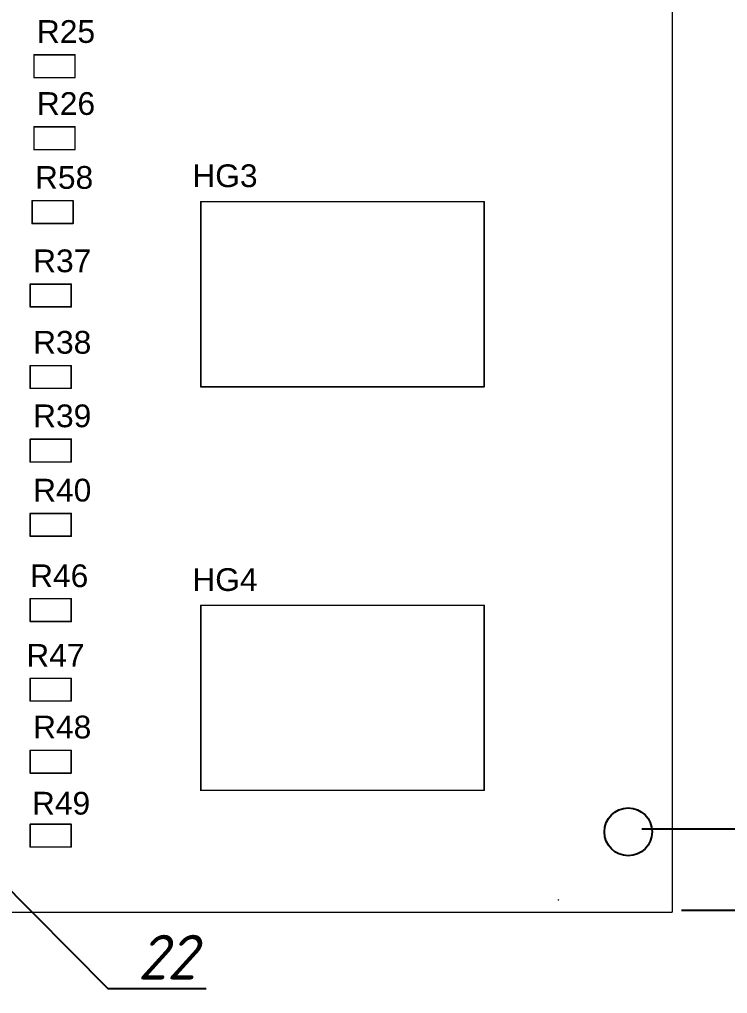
# Paper-space layout 'Лист1' of a CAD drawing. Header units: millimetres. Extents: x 20 to 405, y 5 to 258.
# Drawn here: x 168.6 to 216, y 127.8 to 193 of the extents above; entities that cross this region are included whole.
import ezdxf
from ezdxf import colors
from ezdxf.entities.mleader import LeaderData, LeaderLine
from ezdxf.math import Vec2, Vec3

# ---------------------------------------------------------------- set-up
doc = ezdxf.new("R2010")
doc.units = ezdxf.units.MM
for name, color, linetype in [('Mechanical15', 56, 'Continuous'), ('Mechanical2', 216, 'Continuous'), ('TopOverlay', 2, 'Continuous')]:
    doc.layers.add(name, color=color, linetype=linetype)
doc.layers.add('Розмірний', color=130, linetype='Continuous', lineweight=25)
doc.layers.add('СхемаЕлПринц', color=7, linetype='Continuous', lineweight=50, true_color=0x000000)
doc.styles.add('GOST-2.304_Type-B_italic', font='GOST Common Italic.ttf')
doc.styles.get("Standard").update_dxf_attribs({"font": 'arial.ttf'})
doc.dimstyles.new('ISO-25', dxfattribs={"dimtxt": 2.5, "dimasz": 2.5, "dimexe": 1.25, "dimexo": 0.625, "dimtad": 1, "dimtxsty": 'Standard', "dimcen": 2.5, "dimadec": 0, "dimazin": 0, "dimtfac": 1, "dimtmove": 0, "dimatfit": 3, "dimfxl": 1, "dimarcsym": 0})

# ---------------------------------------------------------------- blocks, each defined once
blk = doc.blocks.new('*D145')
at = {"layer": 'Defpoints', "color": 0, "transparency": 16777216}
for p in [(209.678, 233.795), (209.678, 138.795), (222.967, 138.795)]:
    blk.add_point(p, dxfattribs=at)
at = {"layer": 'СхемаЕлПринц', "color": 0, "lineweight": -2, "transparency": 16777216}
for p, q in [((210.303, 233.795), (224.217, 233.795)), ((222.967, 231.295), (222.967, 141.295)), ((210.303, 138.795), (224.217, 138.795))]:
    blk.add_line(p, q, dxfattribs=at)
at = {"layer": 'СхемаЕлПринц', "color": 0, "transparency": 16777216}
for points in [[(222.55, 231.295), (223.384, 231.295), (222.967, 233.795)], [(222.55, 141.295), (223.384, 141.295), (222.967, 138.795)]]:
    blk.add_solid(points, dxfattribs=at)
at = {"layer": 'СхемаЕлПринц', "color": 0, "transparency": 16777216, "insert": (220.839, 186.295), "char_height": 2.5, "attachment_point": 5, "rotation": 90}
blk.add_mtext('95+0,1', dxfattribs=at)
blk = doc.blocks.new('*D146')
at = {"layer": 'Defpoints', "color": 0, "transparency": 16777216}
for p in [(212.336, 238.356), (212.336, 133.356), (233.695, 133.356)]:
    blk.add_point(p, dxfattribs=at)
at = {"layer": 'СхемаЕлПринц', "color": 0, "lineweight": -2, "transparency": 16777216}
for p, q in [((212.961, 238.356), (234.945, 238.356)), ((233.695, 235.856), (233.695, 135.856)), ((212.961, 133.356), (234.945, 133.356))]:
    blk.add_line(p, q, dxfattribs=at)
at = {"layer": 'СхемаЕлПринц', "color": 0, "transparency": 16777216}
for points in [[(233.279, 235.856), (234.112, 235.856), (233.695, 238.356)], [(233.279, 135.856), (234.112, 135.856), (233.695, 133.356)]]:
    blk.add_solid(points, dxfattribs=at)
at = {"layer": 'СхемаЕлПринц', "color": 0, "transparency": 16777216, "insert": (231.568, 185.856), "char_height": 2.5, "attachment_point": 5, "rotation": 90}
blk.add_mtext('105 +0,1', dxfattribs=at)
blk = doc.blocks.new('_DotSmall')
at = {"color": 0, "linetype": 'ByBlock', "const_width": 0.5}
blk.add_lwpolyline([(-0.0625, 0, 1), (0.0625, 0, 1)], format="xyb", close=True, dxfattribs=at)

psp = doc.layouts.new('Лист1')

# ---------------------------------------------------------------- linework, layer by layer
at = {"layer": 'Mechanical15', "color": 18, "true_color": 0x000000, "const_width": 0.1}
for points in [[(212.348, 133.214), (212.336, 238.359)], [(42.433, 133.214), (212.348, 133.214)]]:
    psp.add_lwpolyline(points, dxfattribs=at)
at = {"layer": 'Mechanical15', "color": 18, "true_color": 0x000000, "const_width": 0.05}
psp.add_lwpolyline([(204.683, 134.045, 1), (204.733, 134.045, 1)], format="xyb", close=True, dxfattribs=at)
psp.add_lwpolyline([(204.683, 134.045, 1), (204.733, 134.045, 1)], format="xyb", close=True, dxfattribs=at)
at = {"layer": 'Mechanical2', "color": 18, "true_color": 0x000000, "const_width": 0.1}
for points in [[(169.539, 189.15), (169.539, 190.675)], [(169.539, 190.675), (172.289, 190.675)], [(172.289, 189.15), (172.289, 190.675)], [(169.539, 189.15), (172.289, 189.15)], [(169.539, 184.324), (169.539, 185.849)], [(169.539, 185.849), (172.289, 185.849)], [(172.289, 184.324), (172.289, 185.849)], [(169.539, 184.324), (172.289, 184.324)], [(169.412, 179.371), (169.412, 180.896)], [(169.412, 180.896), (172.162, 180.896)], [(172.162, 179.371), (172.162, 180.896)], [(180.723, 168.431), (180.723, 180.831)], [(180.723, 180.831), (199.723, 180.831)], [(199.723, 168.431), (199.723, 180.831)], [(169.412, 179.371), (172.162, 179.371)], [(169.285, 173.783), (169.285, 175.308)], [(169.285, 175.308), (172.035, 175.308)], [(172.035, 173.783), (172.035, 175.308)], [(169.285, 173.783), (172.035, 173.783)], [(169.285, 168.322), (169.285, 169.847)], [(169.285, 169.847), (172.035, 169.847)], [(172.035, 168.322), (172.035, 169.847)], [(180.723, 168.431), (199.723, 168.431)], [(169.285, 168.322), (172.035, 168.322)], [(169.284, 163.394), (169.284, 164.919)], [(169.284, 164.919), (172.034, 164.919)], [(172.034, 163.394), (172.034, 164.919)], [(169.284, 163.394), (172.034, 163.394)], [(169.285, 158.416), (169.285, 159.941)], [(169.285, 159.941), (172.035, 159.941)], [(172.035, 158.416), (172.035, 159.941)], [(169.285, 158.416), (172.035, 158.416)], [(169.285, 152.701), (169.285, 154.226)], [(169.285, 154.226), (172.035, 154.226)], [(172.035, 152.701), (172.035, 154.226)], [(180.723, 141.38), (180.723, 153.78)], [(180.723, 153.78), (199.723, 153.78)], [(199.723, 141.38), (199.723, 153.78)], [(169.285, 152.701), (172.035, 152.701)], [(169.285, 147.367), (169.285, 148.892)], [(169.285, 148.892), (172.035, 148.892)], [(172.035, 147.367), (172.035, 148.892)], [(169.285, 147.367), (172.035, 147.367)], [(169.285, 142.541), (169.285, 144.066)], [(169.285, 144.066), (172.035, 144.066)], [(172.035, 142.541), (172.035, 144.066)], [(169.285, 142.541), (172.035, 142.541)], [(180.723, 141.38), (199.723, 141.38)], [(169.285, 137.588), (169.285, 139.113)], [(169.285, 139.113), (172.035, 139.113)], [(172.035, 137.588), (172.035, 139.113)], [(169.285, 137.588), (172.035, 137.588)]]:
    psp.add_lwpolyline(points, dxfattribs=at)
at = {"layer": 'Mechanical2', "color": 18, "true_color": 0x000000, "const_width": 0.05}
for points in [[(169.514, 190.675, 1), (169.564, 190.675, 1)], [(169.514, 190.675, 1), (169.564, 190.675, 1)], [(172.264, 190.675, 1), (172.314, 190.675, 1)], [(172.264, 190.675, 1), (172.314, 190.675, 1)], [(169.514, 189.15, 1), (169.564, 189.15, 1)], [(169.514, 189.15, 1), (169.564, 189.15, 1)], [(172.264, 189.15, 1), (172.314, 189.15, 1)], [(172.264, 189.15, 1), (172.314, 189.15, 1)], [(169.514, 185.849, 1), (169.564, 185.849, 1)], [(169.514, 185.849, 1), (169.564, 185.849, 1)], [(172.264, 185.849, 1), (172.314, 185.849, 1)], [(172.264, 185.849, 1), (172.314, 185.849, 1)], [(169.514, 184.324, 1), (169.564, 184.324, 1)], [(169.514, 184.324, 1), (169.564, 184.324, 1)], [(172.264, 184.324, 1), (172.314, 184.324, 1)], [(172.264, 184.324, 1), (172.314, 184.324, 1)], [(169.387, 180.896, 1), (169.437, 180.896, 1)], [(169.387, 180.896, 1), (169.437, 180.896, 1)], [(172.137, 180.896, 1), (172.187, 180.896, 1)], [(172.137, 180.896, 1), (172.187, 180.896, 1)], [(180.698, 180.831, 1), (180.748, 180.831, 1)], [(180.698, 180.831, 1), (180.748, 180.831, 1)], [(199.698, 180.831, 1), (199.748, 180.831, 1)], [(199.698, 180.831, 1), (199.748, 180.831, 1)], [(169.387, 179.371, 1), (169.437, 179.371, 1)], [(169.387, 179.371, 1), (169.437, 179.371, 1)], [(172.137, 179.371, 1), (172.187, 179.371, 1)], [(172.137, 179.371, 1), (172.187, 179.371, 1)], [(169.26, 175.308, 1), (169.31, 175.308, 1)], [(169.26, 175.308, 1), (169.31, 175.308, 1)], [(172.01, 175.308, 1), (172.06, 175.308, 1)], [(172.01, 175.308, 1), (172.06, 175.308, 1)], [(169.26, 173.783, 1), (169.31, 173.783, 1)], [(169.26, 173.783, 1), (169.31, 173.783, 1)], [(172.01, 173.783, 1), (172.06, 173.783, 1)], [(172.01, 173.783, 1), (172.06, 173.783, 1)], [(169.26, 169.847, 1), (169.31, 169.847, 1)], [(169.26, 169.847, 1), (169.31, 169.847, 1)], [(172.01, 169.847, 1), (172.06, 169.847, 1)], [(172.01, 169.847, 1), (172.06, 169.847, 1)], [(180.698, 168.431, 1), (180.748, 168.431, 1)], [(180.698, 168.431, 1), (180.748, 168.431, 1)], [(199.698, 168.431, 1), (199.748, 168.431, 1)], [(199.698, 168.431, 1), (199.748, 168.431, 1)], [(169.26, 168.322, 1), (169.31, 168.322, 1)], [(169.26, 168.322, 1), (169.31, 168.322, 1)], [(172.01, 168.322, 1), (172.06, 168.322, 1)], [(172.01, 168.322, 1), (172.06, 168.322, 1)], [(169.259, 164.919, 1), (169.309, 164.919, 1)], [(169.259, 164.919, 1), (169.309, 164.919, 1)], [(172.009, 164.919, 1), (172.059, 164.919, 1)], [(172.009, 164.919, 1), (172.059, 164.919, 1)], [(169.259, 163.394, 1), (169.309, 163.394, 1)], [(169.259, 163.394, 1), (169.309, 163.394, 1)], [(172.009, 163.394, 1), (172.059, 163.394, 1)], [(172.009, 163.394, 1), (172.059, 163.394, 1)], [(169.26, 159.941, 1), (169.31, 159.941, 1)], [(169.26, 159.941, 1), (169.31, 159.941, 1)], [(172.01, 159.941, 1), (172.06, 159.941, 1)], [(172.01, 159.941, 1), (172.06, 159.941, 1)], [(169.26, 158.416, 1), (169.31, 158.416, 1)], [(169.26, 158.416, 1), (169.31, 158.416, 1)], [(172.01, 158.416, 1), (172.06, 158.416, 1)], [(172.01, 158.416, 1), (172.06, 158.416, 1)], [(169.26, 154.226, 1), (169.31, 154.226, 1)], [(169.26, 154.226, 1), (169.31, 154.226, 1)], [(172.01, 154.226, 1), (172.06, 154.226, 1)], [(172.01, 154.226, 1), (172.06, 154.226, 1)], [(180.698, 153.78, 1), (180.748, 153.78, 1)], [(180.698, 153.78, 1), (180.748, 153.78, 1)], [(199.698, 153.78, 1), (199.748, 153.78, 1)], [(199.698, 153.78, 1), (199.748, 153.78, 1)], [(169.26, 152.701, 1), (169.31, 152.701, 1)], [(169.26, 152.701, 1), (169.31, 152.701, 1)], [(172.01, 152.701, 1), (172.06, 152.701, 1)], [(172.01, 152.701, 1), (172.06, 152.701, 1)], [(169.26, 148.892, 1), (169.31, 148.892, 1)], [(169.26, 148.892, 1), (169.31, 148.892, 1)], [(172.01, 148.892, 1), (172.06, 148.892, 1)], [(172.01, 148.892, 1), (172.06, 148.892, 1)], [(169.26, 147.367, 1), (169.31, 147.367, 1)], [(169.26, 147.367, 1), (169.31, 147.367, 1)], [(172.01, 147.367, 1), (172.06, 147.367, 1)], [(172.01, 147.367, 1), (172.06, 147.367, 1)], [(169.26, 144.066, 1), (169.31, 144.066, 1)], [(169.26, 144.066, 1), (169.31, 144.066, 1)], [(172.01, 144.066, 1), (172.06, 144.066, 1)], [(172.01, 144.066, 1), (172.06, 144.066, 1)], [(169.26, 142.541, 1), (169.31, 142.541, 1)], [(169.26, 142.541, 1), (169.31, 142.541, 1)], [(172.01, 142.541, 1), (172.06, 142.541, 1)], [(172.01, 142.541, 1), (172.06, 142.541, 1)], [(180.698, 141.38, 1), (180.748, 141.38, 1)], [(180.698, 141.38, 1), (180.748, 141.38, 1)], [(199.698, 141.38, 1), (199.748, 141.38, 1)], [(199.698, 141.38, 1), (199.748, 141.38, 1)], [(169.26, 139.113, 1), (169.31, 139.113, 1)], [(169.26, 139.113, 1), (169.31, 139.113, 1)], [(172.01, 139.113, 1), (172.06, 139.113, 1)], [(172.01, 139.113, 1), (172.06, 139.113, 1)], [(169.26, 137.588, 1), (169.31, 137.588, 1)], [(169.26, 137.588, 1), (169.31, 137.588, 1)], [(172.01, 137.588, 1), (172.06, 137.588, 1)], [(172.01, 137.588, 1), (172.06, 137.588, 1)]]:
    psp.add_lwpolyline(points, format="xyb", close=True, dxfattribs=at)
at = {"layer": 'Розмірний', "color": 18, "true_color": 0x000000}
psp.add_circle((209.389, 138.602), 1.6, dxfattribs=at)

# ---------------------------------------------------------------- texts
at = {"layer": 'TopOverlay', "color": 18, "true_color": 0x000000}
for s, p in [('R25', (169.733, 191.475)), ('R26', (169.733, 186.649)), ('R58', (169.605, 181.696)), ('HG3', (180.154, 181.81)), ('R37', (169.479, 176.108)), ('R38', (169.479, 170.647)), ('R39', (169.478, 165.719)), ('R40', (169.479, 160.741)), ('R46', (169.276, 155.001)), ('HG4', (180.153, 154.745)), ('R47', (169.022, 149.667)), ('R48', (169.478, 144.866)), ('R49', (169.403, 139.761))]:
    psp.add_text(s, height=1.524, dxfattribs=at).set_placement(p)

# ---------------------------------------------------------------- dimensions: what is measured, and where the dimension line sits
at = {"layer": 'СхемаЕлПринц'}
for base, p1, p2, text, picture, middle in [((233.695, 133.356), (212.336, 238.356), (212.336, 133.356), '<> +0,1', '*D146', (231.568, 185.856)), ((222.967, 138.795), (209.678, 233.795), (209.678, 138.795), '<>+0,1', '*D145', (220.839, 186.295))]:
    dim = psp.add_linear_dim(base=base, p1=p1, p2=p2, angle=90, text=text, dimstyle='ISO-25', dxfattribs=at)
    dim.commit()
    dim.dimension.update_dxf_attribs({"geometry": picture, "text_midpoint": middle})

# ---------------------------------------------------------------- leaders
ml = psp.add_multileader_mtext('Standard')
ml.set_content('\\L22', color=256, style='GOST-2.304_Type-B_italic')
ml.set_leader_properties()
ml.set_arrow_properties(name='DOTSMALL')
ml.build(insert=Vec2(0, 0))
ml.multileader.update_dxf_attribs({"text_left_attachment_type": 8, "text_right_attachment_type": 8, "dogleg_length": 1})
ctx = ml.context
ctx.base_point, ctx.char_height, ctx.landing_gap_size, ctx.plane_origin = Vec3(175.488, 128.106), 3, 1, Vec3(165.329, 137.334)
ctx.left_attachment, ctx.right_attachment = 8, 8
notes = []
notes.append((ctx, [(0, (1, 1, 0), (174.488, 128.106), (1, 0), 1, [(0, [(165.329, 137.334)], 0, [])])]))
ctx.mtext.insert, ctx.mtext.flow_direction = Vec3(176.488, 131.706), 5
for ctx, leaders in notes:
    for number, flags, end, landing, length, lines in leaders:
        leader = LeaderData()
        leader.index, (leader.has_last_leader_line, leader.has_dogleg_vector, leader.attachment_direction) = number, flags
        leader.last_leader_point, leader.dogleg_vector, leader.dogleg_length = Vec3(end), Vec3(landing), length
        for number, points, colour, breaks in lines:
            line = LeaderLine()
            line.index, line.vertices, line.color, line.breaks = number, Vec3.list(points), colors.encode_raw_color(colour), breaks
            leader.lines.append(line)
        ctx.leaders.append(leader)

doc.saveas('drawing.dxf')
